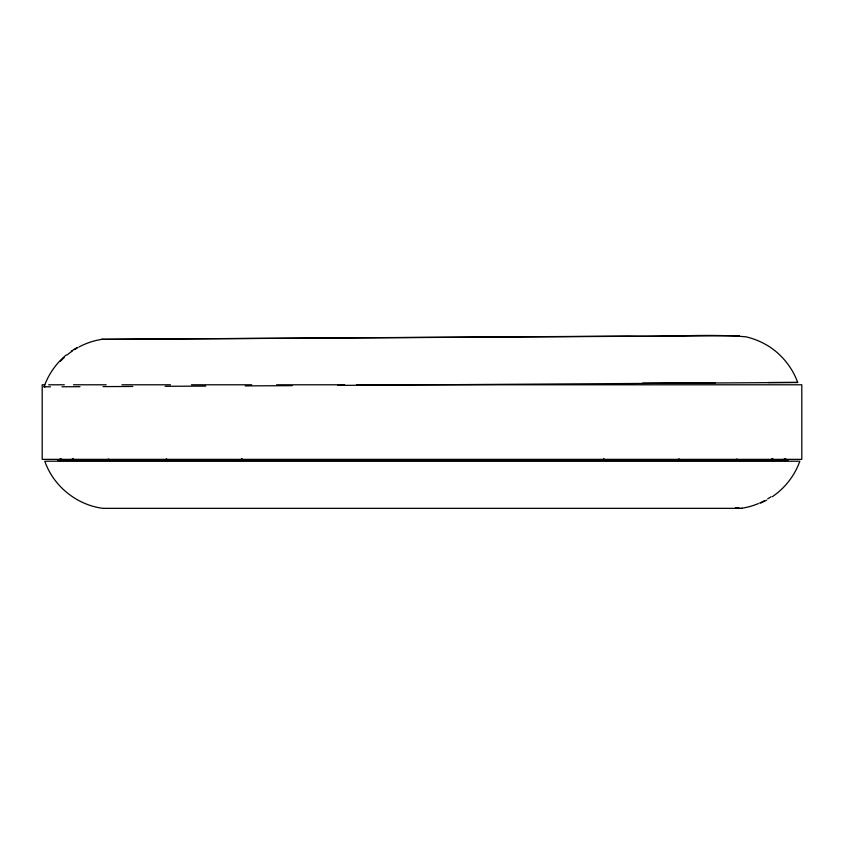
<?xml version="1.0" encoding="UTF-8"?>
<svg xmlns="http://www.w3.org/2000/svg" width="844" height="844" viewBox="0 0 844 844"><rect width="100%" height="100%" fill="white"/><g stroke="black" fill="none" stroke-linecap="round" stroke-linejoin="round"><path stroke-width="1.27" d="M50.461 386.795L44.036 386.805C48.382 374.451 56.115 363.353 66.201 354.997M61.074 458.556L57.656 460.455L787.758 460.455L785.564 459.031M240.181 460.455L241.933 458.514M164.569 460.455L166.648 458.83M772.197 496.789C784.878 488.243 794.7 475.626 799.848 461.214L44.795 461.214C53.425 486.133 76.72 504.965 102.852 508.341L741.792 508.341M106.555 460.455L108.77 459.041M71.434 351.072L77.015 347.644M70.094 460.455L73.512 458.482M760.697 503.066L766.595 500.186M739.492 335.659L101.713 339.351L628.21 336.123C667.372 337.262 706.945 333.57 745.938 336.809C754.452 338.782 762.586 342.253 769.897 347.032C782.62 355.514 792.495 368.079 797.707 382.448L337.864 385.392M44.036 386.805L45.038 386.784M715.438 382.754L642.548 383.113M292.235 385.645L245.193 385.898M132.782 386.468L103.052 386.605M165.171 386.309L205.767 386.098M768.156 382.522L797.707 382.448M79.99 386.7L62.034 386.763M44.785 384.79L42.2 384.79L42.2 459.358L801.8 459.358L801.8 384.79L356.463 384.79M48.667 384.79L64.302 384.79M73.46 384.79L106.207 384.79M121.947 384.79L170.488 384.79M191.461 384.79L251.734 384.79M276.589 384.79L344.668 384.79M784.329 458.556L787.758 460.455M771.891 458.482L775.319 460.455M736.643 459.041L738.848 460.455M678.766 458.83L680.834 460.455M603.481 458.514L605.232 460.455M770.941 496.789A71.476 71.255 -90 0 1 767.65 498.899M764.242 500.808A71.476 71.255 -90 0 1 759.558 503.077M758.366 503.583A71.476 71.255 -90 0 1 740.853 508.373M738.954 507.666A71.94 70.358 90 0 1 735.145 508.288M737.645 507.835A78.017 76.298 -90 0 1 735.156 508.341M60.42 361.232A71.476 71.381 88.8 0 1 64.112 357.55M67.056 354.976A71.476 71.381 88.8 0 1 72.257 351.051M74.43 349.616A71.476 71.381 88.8 0 1 77.796 347.623M78.935 347A71.476 71.381 88.8 0 1 102.324 339.299"/></g></svg>
